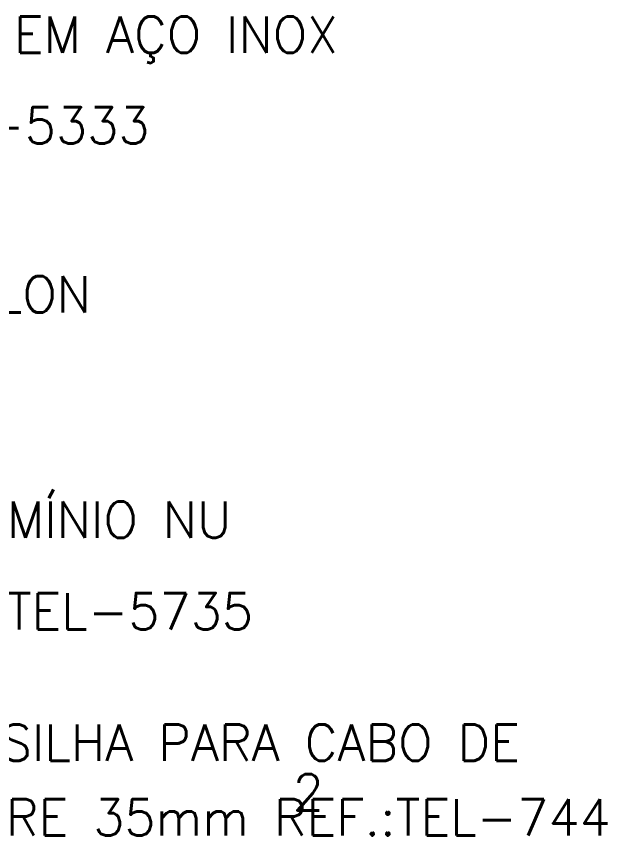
# Model space of a CAD drawing. Header units: millimetres. Extents: x -5612.5 to -5597.4, y -4716.9 to -4702.2.
# Drawn here: x -5600.642 to -5597.391, y -4706.727 to -4702.224 of the extents above; entities that cross this region are included whole.
import ezdxf

# ---------------------------------------------------------------- set-up
doc = ezdxf.new("R2010")
doc.units = ezdxf.units.MM
doc.header["$LTSCALE"] = 10
doc.layers.add('Termotécnica', color=7, linetype='Continuous')
doc.styles.add('r80', font='romans.shx')

msp = doc.modelspace()

# ---------------------------------------------------------------- texts
at = {"layer": 'Termotécnica', "color": 2, "style": 'r80'}
for s, p in [('PARAFUSO FENDA EM AÇO INOX', (-5603.1405, -4702.4242)), ('4,2 X 32mm TEL-5333', (-5603.1325, -4702.9235)), ('BUCHA DE  NYLON', (-5602.7429, -4703.8518)), ('CABO DE ALUMÍNIO NU ', (-5602.5028, -4705.0912)), ('35mm REF.: TEL-5735', (-5602.4947, -4705.5944)), ('PRESILHA PARA CABO DE', (-5601.2506, -4706.3158)), ('2', (-5599.1224, -4706.5891)), ('COBRE 35mm REF.:TEL-744', (-5601.248, -4706.7275))]:
    msp.add_text(s, height=0.2, dxfattribs=at).set_placement(p)

doc.saveas('drawing.dxf')
